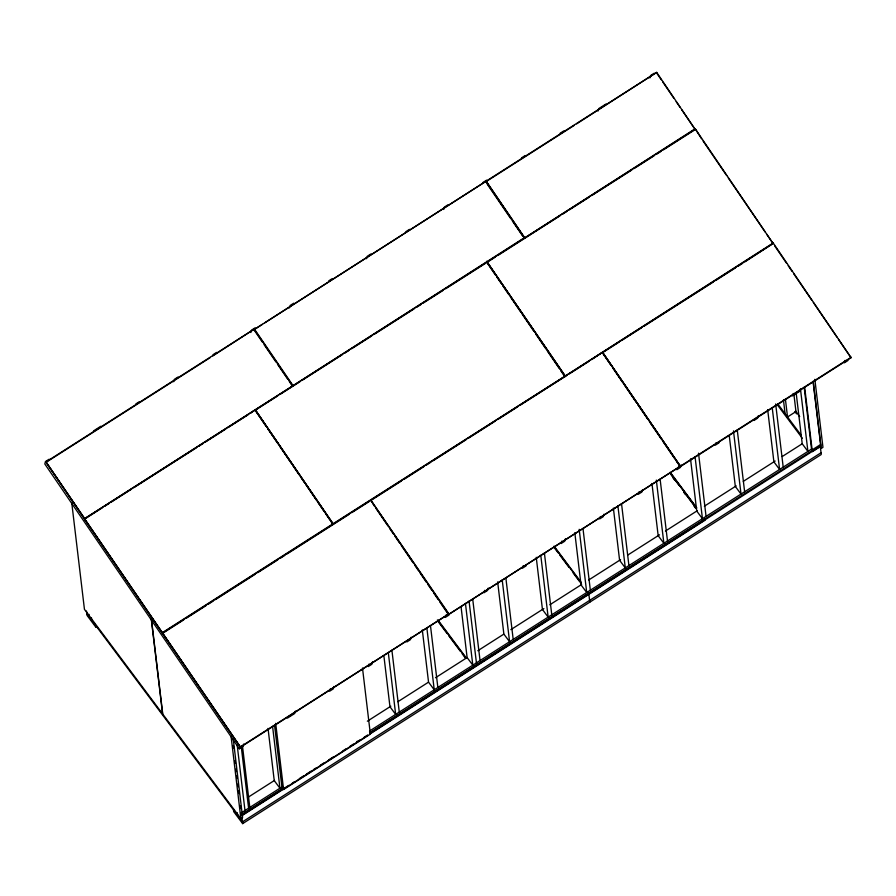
<?xml version="1.0" encoding="UTF-8"?>
<svg xmlns="http://www.w3.org/2000/svg" width="896" height="896" viewBox="0 0 896 896"><rect width="100%" height="100%" fill="white"/><g stroke="black" fill="none" stroke-linecap="round" stroke-linejoin="round"><path stroke-width="1.34" d="M49.123 459.222L45.506 461.53L44.8 463.949L239.31 748.798L242.928 746.491L243.634 744.061M262.461 324.285L254.229 329.526L485.822 181.384L524.317 237.754L292.734 385.907L254.072 329.224L46.01 461.955L84.358 518.829L695.386 129.046L773.046 243.488L766.763 234.282M84.358 518.829L292.432 386.098L289.285 381.494M84.56 519.131L162.366 633.069L84.56 519.131L102.2 507.875M173.723 381.73L174.429 379.31L178.046 377.003M162.568 633.36L240.374 747.298L162.568 633.36L183.725 619.864M250.869 332.517L251.574 330.098L255.192 327.79M212.789 355.97L254.072 329.224M255.427 410.122L333.234 524.059L256.211 411.275M289.442 307.91L290.147 305.48L293.765 303.184M366.587 258.698L367.293 256.267L370.91 253.96M239.31 748.798L240.016 746.368L45.506 461.53M250.421 413.314L255.27 409.819L332.931 524.25L331.363 521.954M295.411 711.066L294.706 713.485L287.47 718.099M443.733 209.485L444.438 207.054L448.056 204.747M330.366 688.766L329.661 691.186L333.278 688.878L333.984 686.459M485.822 181.384L264.802 322.784M522.906 235.76L486.125 181.194L656.69 72.374L695.038 129.248M368.939 664.149L368.234 666.579L371.851 664.272L372.557 661.842M524.474 238.067L695.184 128.755M411.13 637.235L410.424 639.666L406.806 641.973M446.085 614.936L445.379 617.366L448.997 615.059M240.374 747.298L448.594 614.062L240.52 746.805M374.573 506.386L370.787 500.125L448.75 614.376L680.333 466.234L602.526 352.285L591.808 359.531M598.024 111.048L598.73 108.629L605.965 104.014M484.658 590.33L483.952 592.76L487.57 590.453L488.275 588.022M649.858 77.963L650.563 75.533L654.181 73.226M773.192 242.984L564.973 376.23L487.01 261.979M576.554 123.906L656.69 72.374M523.23 565.723L522.525 568.154L526.142 565.846M602.683 352.598L680.49 466.536L602.683 352.598L619.147 342.093M561.803 541.117L561.098 543.536L564.715 541.229L565.421 538.81M695.386 129.046L701.534 138.757M600.376 516.51L599.67 518.93L603.288 516.622L603.994 514.203M638.949 491.904L638.243 494.323L641.861 492.016L642.566 489.597M448.75 614.376L680.333 466.234M681.139 464.99L680.434 467.41L676.816 469.717M680.49 466.536L851.054 357.717L773.394 243.286L745.013 261.789M716.106 442.68L715.4 445.11L719.006 442.803M758.296 415.766L757.579 418.197L753.973 420.504M793.251 393.467L792.546 395.898L799.77 391.283L800.475 388.853M845.085 360.382L844.379 362.802L847.986 360.494M93.666 430.83L100.901 426.216M135.856 403.917L139.474 401.61M213.002 354.704L216.619 352.397M328.72 280.874L332.338 278.566M405.866 231.661L409.483 229.354M483.011 182.448L486.629 180.141M521.584 157.842L525.202 155.534M560.157 133.235L563.774 130.928M47.04 461.709L210.437 357.47M485.979 181.686L574.202 125.406M104.563 506.374L109.267 503.373M111.619 501.872L131.611 489.115M133.963 487.614L196.314 447.843M198.666 446.342L203.37 443.341M205.722 441.84L225.725 429.083M228.077 427.582L248.069 414.814M256.603 409.371L277.749 395.886M280.101 394.386L300.07 381.64M302.422 380.15L342.362 354.659M344.714 353.17L349.418 350.168M351.77 348.667L371.739 335.933M374.091 334.432L414.03 308.941M416.382 307.451L421.075 304.45M423.427 302.949L443.397 290.214M445.749 288.714L485.699 263.234M495.398 257.04L487.166 262.282L565.118 375.726M497.75 255.539L560.056 215.79M562.408 214.29L567.112 211.288M569.464 209.787L589.445 197.042M591.797 195.541L631.758 170.05M634.11 168.549L654.102 155.792M656.454 154.302L661.147 151.301M663.499 149.8L694.064 130.301M162.512 632.565L333.077 523.757M333.379 523.566L564.67 376.421L560.75 370.664M162.366 633.069L773.394 243.286M186.077 618.363L206.069 605.618M208.41 604.117L213.114 601.115M215.466 599.614L255.438 574.123M257.79 572.622L277.771 559.866M280.123 558.376L284.827 555.374M287.179 553.874L349.485 514.125M351.826 512.624L369.466 501.379M401.486 480.95L370.944 500.438L448.896 613.872M403.838 479.45L423.808 466.704M426.16 465.214L430.853 462.213M433.205 460.712L466.099 439.723M468.451 438.222L495.477 420.986M497.818 419.496L517.798 406.75M520.139 405.25L567.134 375.267M569.486 373.778L589.456 361.032M621.499 340.592L641.502 327.835M643.854 326.334L713.261 282.061M715.613 280.56L735.605 267.803M737.957 266.302L742.661 263.301M678.429 466.715L680.243 465.562M680.635 466.032L851.2 357.224M247.509 797.642L274.534 780.405M367.349 721.202L390.846 706.205M397.891 701.714L428.434 682.226M435.49 677.734L467.208 657.496M477.814 650.731L503.765 634.166M510.843 629.653L543.883 608.574M549.786 604.811L581.65 584.483M588.728 579.97L620.581 559.653M627.659 555.128L659.523 534.811M665.426 531.048L697.278 510.72M704.357 506.206L736.221 485.878M743.299 481.365L775.163 461.037M782.242 456.523L802.301 443.722M241.371 812.818L282.654 786.486M369.522 731.069L811.53 449.086M812.146 449.904L820.579 444.528M241.584 814.576L282.789 788.29M369.723 732.827L811.955 450.71M284.066 787.875L241.786 814.856L241.886 815.696L357 742.258M370.059 733.018L472.92 667.397L473.021 668.237L370.16 733.858M704.962 519.366L589.243 593.186L589.344 594.037L705.062 520.206L705.062 518.907M242.861 814.666L282.867 789.141M285.219 787.64L288.747 785.389M292.286 783.138L294.638 781.637M299.342 778.635L304.046 775.634M306.398 774.133L311.114 771.131M313.466 769.63L315.818 768.118M320.522 765.117L324.061 762.866M328.765 759.864L333.469 756.862M342.888 750.859L346.416 748.608M349.944 746.357L353.472 744.094M357.011 741.843L360.539 739.592M364.067 737.341L367.595 735.09M369.947 733.589L820.277 446.309M367.819 735.347L357.302 742.067L357.202 741.216M274.557 725.312L281.949 787.338L283.584 789.51L370.373 734.138L362.488 667.99M151.346 618.341L162.77 714.146L240.89 818.675L242.614 817.566L233.184 738.427M821.05 452.749L242.446 821.867L86.822 613.614M233.498 809.883L233.71 811.642L242.659 823.626L821.262 454.507L820.176 445.469M795.514 410.984L799.691 416.573M794.886 411.622L796.566 413.862M777.885 404.074L801.282 435.378M777.258 404.712L802.323 438.245M670.858 473.122L696.718 507.741M669.872 472.416L696.606 508.189M670.947 473.962L695.979 507.461M670.813 474.376L679.168 485.554M684.174 492.262L695.878 507.909M673.008 477.904L674.677 480.133M683.838 492.408L685.507 494.637M693.84 505.792L695.509 508.021M554.154 546.235L580.888 582.008M553.851 546.426L581.426 583.318M553.952 547.266L558.13 552.854M559.787 555.072L568.994 567.392M573.126 572.925L579.858 581.93M438.133 620.245L466.536 658.258M437.394 619.976L466.234 658.448M437.931 621.286L447.126 633.584M448.795 635.813L460.488 651.47M462.157 653.71L465.506 658.179M656.544 72.878L661.259 79.778M662.827 82.085L673.826 98.19M676.189 101.64L680.109 107.397M681.688 109.693L694.254 128.106M703.102 141.053L726.678 175.582M728.246 177.89L765.184 231.974M774.827 246.086L786.61 263.346M788.178 265.653L792.109 271.41M793.688 273.706L811.765 300.182M813.333 302.478L836.909 337.008M838.477 339.304L851.054 357.717M486.125 181.194L524.619 237.563M487.245 184.184L510.81 218.702M512.389 220.998L522.603 235.95M602.381 352.789L611.027 365.445M612.595 367.752L622.81 382.715M624.389 385.011L636.171 402.282M637.75 404.578L647.965 419.541M649.533 421.837L661.326 439.107M662.894 441.403L674.688 458.674M676.256 460.97L680.187 466.726M486.64 261.251L565.398 376.578M486.864 262.483L495.51 275.139M497.09 277.435L501.021 283.192M502.589 285.499L508.872 294.706M510.451 297.002L520.666 311.965M522.234 314.272L534.027 331.531M535.595 333.838L545.81 348.79M547.389 351.098L559.171 368.357M254.374 329.034L292.88 385.403M253.926 329.717L262.573 342.373M264.141 344.68L275.934 361.939M277.502 364.235L287.717 379.187M376.141 508.682L387.934 525.941M389.502 528.248L393.434 534.005M395.002 536.301L399.717 543.211M401.285 545.507L413.078 562.778M414.646 565.074L418.578 570.83M420.157 573.138L426.44 582.344M428.008 584.64L431.939 590.397M433.507 592.693L438.222 599.603M439.802 601.899L448.448 614.566M255.909 411.466L266.134 426.429M267.702 428.736L277.917 443.688M279.496 445.995L291.278 463.254M292.846 465.562L299.141 474.768M300.709 477.064L304.64 482.821M306.208 485.128L316.434 500.091M318.002 502.387L324.285 511.594M325.864 513.901L329.784 519.646M46.01 461.955L84.504 518.336M814.845 379.322L822.954 447.35L821.218 448.459L813.277 381.808M813.042 381.338L820.792 446.275L812.347 451.662L804.608 386.725M804.16 387.285L811.742 450.845M800.542 389.581L807.912 451.394L802.222 443.778L796.163 392.952M794.002 395.102L795.962 411.589L787.528 416.965L785.4 399.112M783.451 399.963L785.086 413.706M775.667 403.973L783.205 467.163M772.218 407.658L779.587 469.47L773.898 461.843L767.67 409.651M737.262 429.957L744.632 491.77M733.477 430.886L741.014 494.077L735.325 486.45L729.254 435.635M698.522 453.197L706.059 516.376M695.072 456.87L702.442 518.683L696.741 511.056L690.525 458.864M660.117 479.17L667.486 540.982M656.331 480.11L663.869 543.29L658.168 535.674L651.952 483.47M621.544 503.776L628.914 565.589M617.926 506.083L625.296 567.896L619.595 560.28L613.379 508.077M582.971 528.394L590.341 590.195M588.84 593.947L589.814 602.157M579.186 529.323L586.723 592.502L581.022 584.886L574.806 532.683M544.398 553L551.768 614.802M540.781 555.307L548.15 617.109L542.45 609.493L536.234 557.301M505.826 577.606L513.195 639.419M502.208 579.914L509.578 641.726L503.877 634.099L497.65 581.907M472.674 598.752L480.043 660.565M469.056 601.059L476.638 664.63M465.438 603.366L472.808 665.179L467.118 657.552L461.048 606.726M430.483 625.666L437.853 687.478M426.866 627.973L434.235 689.786L428.546 682.158L422.318 629.966M391.91 650.272L399.28 712.085M388.293 652.579L395.662 714.392L389.962 706.765L383.902 655.95M275.688 723.352L283.584 789.51M272.574 726.398L279.944 788.211L274.243 780.595L268.027 728.392M242.435 745.629L250.018 809.2M241.226 746.402L248.606 808.203M237.126 744.587L245.19 812.269M233.341 745.517L233.666 748.261M235.144 760.626L235.469 763.37M236.13 768.869L236.454 771.613M236.947 775.734L237.272 778.478M237.933 783.978L238.258 786.722M238.75 790.843L239.075 793.587M240.554 805.952L240.878 808.696M241.987 818.003L242.659 823.626M231.123 736.758L240.89 818.675M237.261 812.75L237.563 815.326M151.144 618.072L162.568 713.877L84.448 609.347L71.702 502.432M95.771 625.598L95.984 627.357L87.035 615.373L86.509 611.038M91.392 617.579L91.706 620.155M88.95 614.309L89.264 616.885M588.941 593.387L473.222 667.206L473.323 668.046L589.042 594.227L588.941 593.387"/></g></svg>
